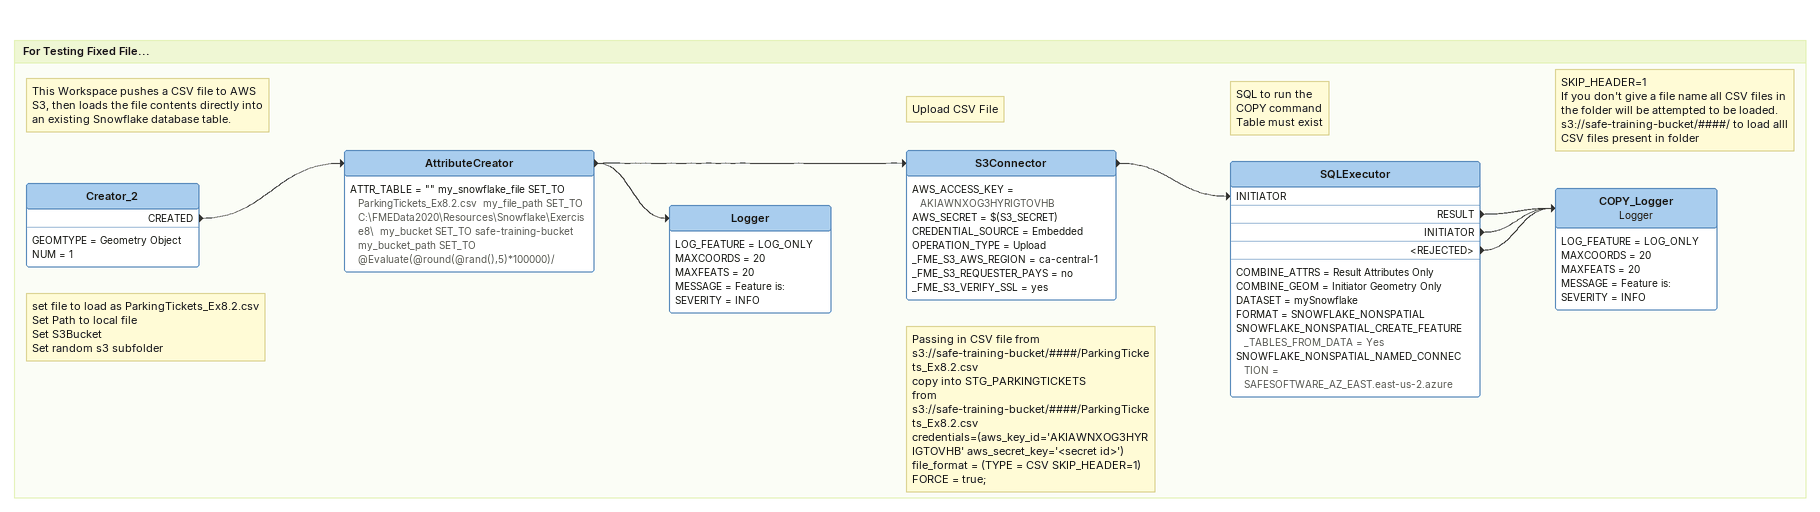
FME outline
Bookmark: For Testing Fixed File...
Note: This Workspace pushes a CSV file to AWS S3, then loads the file contents directly into an existing Snowflake database table.
Creator_2
    GEOMTYPE = Geometry Object
    NUM = 1
    CREATED -> AttributeCreator
Note: set file to load as ParkingTickets_Ex8.2.csv / Set Path to local file / Set S3Bucket / Set random s3 subfolder
AttributeCreator
    ATTR_TABLE = "" my_snowflake_file SET_TO ParkingTickets_Ex8.2.csv  my_file_path SET_TO C:\FMEData2020\Resources\Snowflake\Exercise8\  my_bucket SET_TO safe-training-bucket  my_bucket_path SET_TO @Evaluate(@round(@rand(),5)*100000)/
    -> S3Connector
    -> Logger
Note: Upload CSV File
S3Connector
    AWS_ACCESS_KEY = AKIAWNXOG3HYRIGTOVHB
    AWS_SECRET = $(S3_SECRET)
    CREDENTIAL_SOURCE = Embedded
    OPERATION_TYPE = Upload
    _FME_S3_AWS_REGION = ca-central-1
    _FME_S3_REQUESTER_PAYS = no
    _FME_S3_VERIFY_SSL = yes
    -> SQLExecutor [INITIATOR]
Note: Passing in CSV file from s3://safe-training-bucket/####/ParkingTickets_Ex8.2.csv / copy into STG_PARKINGTICKETS / from s3://safe-training-bucket/####/ParkingTickets_Ex8.2.csv / credentials=(aws_key_id='AKIAWNXOG3HYRIGTOVHB' aws_secret_key='<secret id>') / file_format = (TYPE = CSV SKIP_HEADER=1) FORCE = true;
Note: SQL to run the / COPY command / Table must exist
Note: SKIP_HEADER=1 / If you don't give a file name all CSV files in the folder will be attempted to be loaded. / s3://safe-training-bucket/####/ to load alll CSV files present in folder
SQLExecutor
    COMBINE_ATTRS = Result Attributes Only
    COMBINE_GEOM = Initiator Geometry Only
    DATASET = mySnowflake
    FORMAT = SNOWFLAKE_NONSPATIAL
    SNOWFLAKE_NONSPATIAL_CREATE_FEATURE_TABLES_FROM_DATA = Yes
    SNOWFLAKE_NONSPATIAL_NAMED_CONNECTION = SAFESOFTWARE_AZ_EAST.east-us-2.azure
    RESULT -> COPY_Logger
    INITIATOR -> COPY_Logger
    <REJECTED> -> COPY_Logger
COPY_Logger: Logger
    LOG_FEATURE = LOG_ONLY
    MAXCOORDS = 20
    MAXFEATS = 20
    MESSAGE = Feature is:
    SEVERITY = INFO
Logger
    LOG_FEATURE = LOG_ONLY
    MAXCOORDS = 20
    MAXFEATS = 20
    MESSAGE = Feature is:
    SEVERITY = INFO
